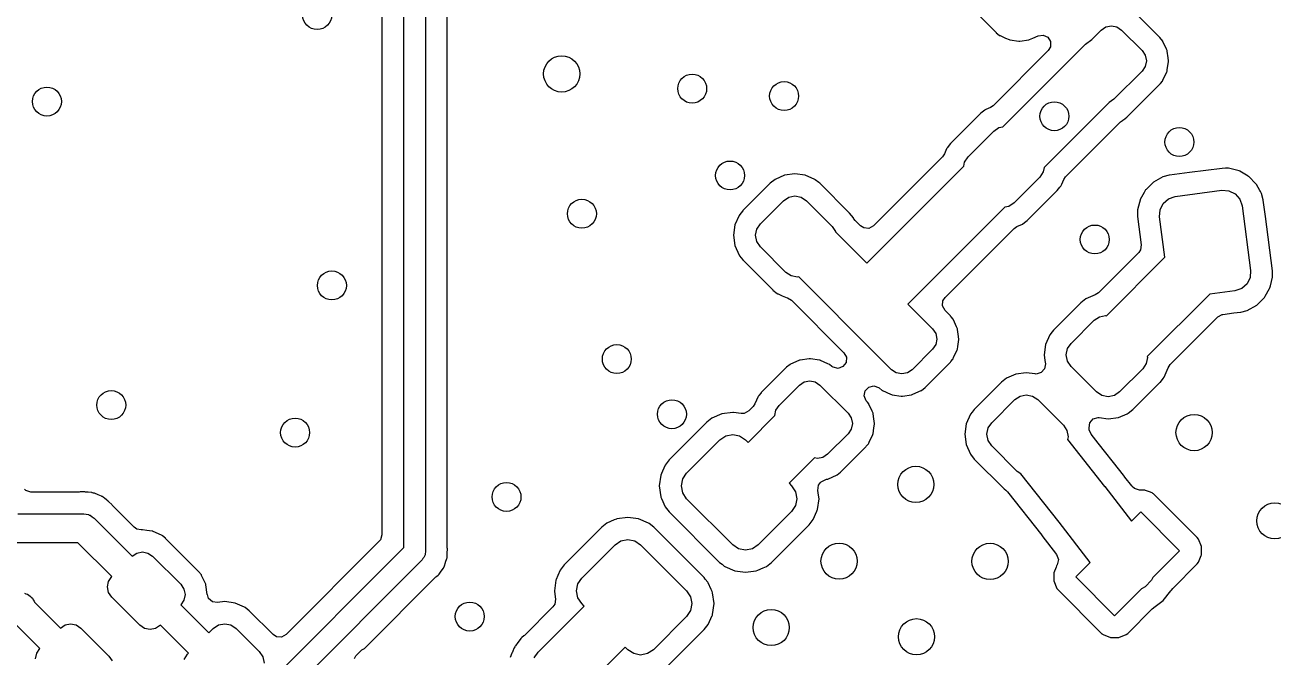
# Model space of a CAD drawing. Extents: x 4.14 to 7.68, y -5.31 to -1.77.
# Drawn here: x 5.203 to 5.882, y -3.187 to -2.843 of the extents above; entities that cross this region are included whole.
import ezdxf

# ---------------------------------------------------------------- set-up
doc = ezdxf.new("R2010")
doc.units = 0
doc.header["$MEASUREMENT"] = 0
doc.layers.add('BLACK', color=7, linetype='CONTINUOUS')

msp = doc.modelspace()

# ---------------------------------------------------------------- linework, layer by layer
at = {"layer": 'BLACK', "linetype": 'CONTINUOUS'}
for p, q in [((5.42091, -2.769), (5.42091, -3.13)), ((5.40909, -3.12755), (5.40909, -2.77145)), ((5.43274, -3.12743), (5.43274, -2.77035)), ((5.39726, -2.7784), (5.39726, -3.1206)), ((5.71756, -2.83374), (5.73133, -2.84751)), ((5.82044, -2.85026), (5.80667, -2.83649)), ((5.78849, -2.84618), (5.79104, -2.84447)), ((5.79104, -2.84447), (5.79405, -2.84387)), ((5.79405, -2.84387), (5.79707, -2.84447)), ((5.79707, -2.84447), (5.79962, -2.84618)), ((5.73133, -2.84751), (5.73144, -2.84759)), ((5.73144, -2.84759), (5.73144, -2.84759)), ((5.73144, -2.84759), (5.7321, -2.84813)), ((5.7321, -2.84813), (5.73322, -2.84903)), ((5.73322, -2.84903), (5.7335, -2.84916)), ((5.7335, -2.84916), (5.7335, -2.84916)), ((5.7335, -2.84916), (5.7364, -2.85047)), ((5.7364, -2.85047), (5.73836, -2.85136)), ((5.73836, -2.85136), (5.73871, -2.85141)), ((5.73871, -2.85141), (5.73871, -2.85141)), ((5.73871, -2.85141), (5.7436, -2.85211)), ((5.7443, -2.85211), (5.74918, -2.85141)), ((5.74918, -2.85141), (5.74953, -2.85136)), ((5.74918, -2.85141), (5.74918, -2.85141)), ((5.74953, -2.85136), (5.75131, -2.85056)), ((5.75131, -2.85056), (5.75415, -2.84926)), ((5.75415, -2.84926), (5.75692, -2.84887)), ((5.75692, -2.84887), (5.75946, -2.85004)), ((5.75946, -2.85004), (5.76096, -2.85239)), ((5.7799, -2.85383), (5.78331, -2.85135)), ((5.78331, -2.85135), (5.78849, -2.84618)), ((5.79962, -2.84618), (5.81076, -2.85731)), ((5.82196, -2.85215), (5.82044, -2.85026)), ((5.75971, -2.85729), (5.72975, -2.88725)), ((5.7436, -2.85211), (5.74395, -2.85216)), ((5.74395, -2.85216), (5.7443, -2.85211)), ((5.75186, -2.88186), (5.7799, -2.85383)), ((5.76096, -2.85519), (5.75971, -2.85729)), ((5.76096, -2.85239), (5.76096, -2.85519)), ((5.81076, -2.85731), (5.81247, -2.85987)), ((5.82209, -2.85244), (5.82196, -2.85215)), ((5.82395, -2.85654), (5.82209, -2.85244)), ((5.82209, -2.85244), (5.82209, -2.85244)), ((5.8243, -2.85729), (5.82395, -2.85654)), ((5.82435, -2.85764), (5.8243, -2.85729)), ((5.82485, -2.86116), (5.82435, -2.85764)), ((5.82435, -2.85764), (5.82435, -2.85764)), ((5.81247, -2.85987), (5.81306, -2.86288)), ((5.81306, -2.86288), (5.81247, -2.86589)), ((5.8244, -2.86774), (5.82505, -2.86323)), ((5.8251, -2.86288), (5.82485, -2.86116)), ((5.82505, -2.86323), (5.8251, -2.86288)), ((5.81076, -2.86845), (5.79545, -2.88376)), ((5.81247, -2.86589), (5.81076, -2.86845)), ((5.82209, -2.87332), (5.82415, -2.86879)), ((5.82415, -2.86879), (5.8243, -2.86847)), ((5.82415, -2.86879), (5.82415, -2.86879)), ((5.8243, -2.86847), (5.8244, -2.86774)), ((5.80249, -2.89344), (5.82044, -2.87549)), ((5.82044, -2.87549), (5.82067, -2.87521)), ((5.82067, -2.87521), (5.82177, -2.87385)), ((5.82177, -2.87385), (5.82196, -2.8736)), ((5.82177, -2.87385), (5.82177, -2.87385)), ((5.82196, -2.8736), (5.82209, -2.87332)), ((5.73498, -2.89875), (5.75186, -2.88186)), ((5.79545, -2.88376), (5.79289, -2.88547)), ((5.72278, -2.89159), (5.70659, -2.90778)), ((5.7231, -2.89134), (5.72278, -2.89159)), ((5.7252, -2.88969), (5.7231, -2.89134)), ((5.72545, -2.88949), (5.7252, -2.88969)), ((5.7252, -2.88969), (5.7252, -2.88969)), ((5.72575, -2.88936), (5.72545, -2.88949)), ((5.72821, -2.8883), (5.72575, -2.88936)), ((5.72575, -2.88936), (5.72575, -2.88936)), ((5.72975, -2.88725), (5.72821, -2.8883)), ((5.79278, -2.88549), (5.77414, -2.90414)), ((5.79289, -2.88547), (5.79278, -2.88549)), ((5.73288, -2.89917), (5.73498, -2.89875)), ((5.78368, -2.91132), (5.79893, -2.89607)), ((5.79893, -2.89607), (5.80007, -2.89528)), ((5.80006, -2.89525), (5.80032, -2.89509)), ((5.80007, -2.89528), (5.80006, -2.89525)), ((5.80032, -2.89509), (5.8006, -2.89496)), ((5.8006, -2.89496), (5.80249, -2.89344)), ((5.71609, -2.91501), (5.73001, -2.90109)), ((5.73001, -2.90109), (5.73288, -2.89917)), ((5.77414, -2.90414), (5.75747, -2.9208)), ((5.70436, -2.91075), (5.70318, -2.91347)), ((5.70449, -2.91045), (5.70436, -2.91075)), ((5.70436, -2.91075), (5.70436, -2.91075)), ((5.70469, -2.9102), (5.70449, -2.91045)), ((5.70649, -2.9079), (5.70469, -2.9102)), ((5.70469, -2.9102), (5.70469, -2.9102)), ((5.70659, -2.90778), (5.70649, -2.9079)), ((5.76913, -2.92587), (5.78368, -2.91132)), ((5.78368, -2.91132), (5.78368, -2.91132)), ((5.70214, -2.91501), (5.66455, -2.9526)), ((5.70318, -2.91347), (5.70214, -2.91501)), ((5.71371, -2.92017), (5.71417, -2.91788)), ((5.71417, -2.91788), (5.71609, -2.91501)), ((5.61626, -2.92509), (5.61106, -2.92734)), ((5.62188, -2.92432), (5.61626, -2.92509)), ((5.6275, -2.92509), (5.62188, -2.92432)), ((5.62941, -2.92592), (5.6275, -2.92509)), ((5.63241, -2.92721), (5.62941, -2.92592)), ((5.66685, -2.96703), (5.71371, -2.92017)), ((5.75698, -2.92327), (5.75506, -2.92614)), ((5.75747, -2.9208), (5.75698, -2.92327)), ((5.76808, -2.92741), (5.76913, -2.92587)), ((5.82205, -2.92599), (5.81686, -2.92888)), ((5.82549, -2.9251), (5.82205, -2.92599)), ((5.82564, -2.92508), (5.82549, -2.9251)), ((5.83643, -2.92366), (5.82564, -2.92508)), ((5.82564, -2.92508), (5.82564, -2.92508)), ((5.8542, -2.92132), (5.83643, -2.92366)), ((5.85435, -2.92132), (5.8542, -2.92132)), ((5.85615, -2.9213), (5.85435, -2.92132)), ((5.85435, -2.92132), (5.85435, -2.92132)), ((5.85776, -2.92129), (5.85615, -2.9213)), ((5.86352, -2.92273), (5.85776, -2.92129)), ((5.86382, -2.9229), (5.86352, -2.92273)), ((5.86839, -2.92551), (5.86382, -2.9229)), ((5.86868, -2.92568), (5.86839, -2.92551)), ((5.86839, -2.92551), (5.86839, -2.92551)), ((5.86892, -2.92592), (5.86868, -2.92568)), ((5.87251, -2.92954), (5.86892, -2.92592)), ((5.86892, -2.92592), (5.86892, -2.92592)), ((5.60839, -2.92944), (5.59359, -2.94424)), ((5.61106, -2.92734), (5.60839, -2.92944)), ((5.6327, -2.92734), (5.63241, -2.92721)), ((5.63241, -2.92721), (5.63241, -2.92721)), ((5.63295, -2.92753), (5.6327, -2.92734)), ((5.63493, -2.92909), (5.63295, -2.92753)), ((5.63295, -2.92753), (5.63295, -2.92753)), ((5.63537, -2.92944), (5.63493, -2.92909)), ((5.65156, -2.94563), (5.63537, -2.92944)), ((5.75506, -2.92614), (5.74114, -2.94006)), ((5.76456, -2.93337), (5.76594, -2.93162)), ((5.76594, -2.93162), (5.76647, -2.93095)), ((5.76647, -2.93095), (5.76666, -2.9307)), ((5.76647, -2.93095), (5.76647, -2.93095)), ((5.76666, -2.9307), (5.76701, -2.9299)), ((5.76701, -2.9299), (5.76808, -2.92741)), ((5.81288, -2.93282), (5.81264, -2.93305)), ((5.81662, -2.92912), (5.81288, -2.93282)), ((5.81288, -2.93282), (5.81288, -2.93282)), ((5.81686, -2.92888), (5.81662, -2.92912)), ((5.81662, -2.92912), (5.81662, -2.92912)), ((5.87286, -2.9299), (5.87251, -2.92954)), ((5.87302, -2.93019), (5.87286, -2.9299)), ((5.87483, -2.93344), (5.87302, -2.93019)), ((5.87302, -2.93019), (5.87302, -2.93019)), ((5.60309, -2.95147), (5.61562, -2.93894)), ((5.61562, -2.93894), (5.61849, -2.93702)), ((5.61849, -2.93702), (5.62188, -2.93634)), ((5.62188, -2.93634), (5.62527, -2.93702)), ((5.62527, -2.93702), (5.62814, -2.93894)), ((5.62814, -2.93894), (5.64206, -2.95286)), ((5.74837, -2.94956), (5.76456, -2.93337)), ((5.80961, -2.93854), (5.80927, -2.93989)), ((5.80969, -2.93821), (5.80961, -2.93854)), ((5.80961, -2.93854), (5.80961, -2.93854)), ((5.81189, -2.93437), (5.80969, -2.93821)), ((5.81247, -2.93335), (5.81189, -2.93437)), ((5.81264, -2.93305), (5.81247, -2.93335)), ((5.81247, -2.93335), (5.81247, -2.93335)), ((5.82218, -2.94038), (5.82507, -2.93785)), ((5.82507, -2.93785), (5.82871, -2.93661)), ((5.82871, -2.93661), (5.85408, -2.93327)), ((5.85408, -2.93327), (5.85791, -2.93353)), ((5.85791, -2.93353), (5.86136, -2.93522)), ((5.86136, -2.93522), (5.86389, -2.93811)), ((5.86389, -2.93811), (5.86512, -2.94175)), ((5.87506, -2.93385), (5.87483, -2.93344)), ((5.87575, -2.93509), (5.87506, -2.93385)), ((5.87663, -2.93853), (5.87575, -2.93509)), ((5.87665, -2.93868), (5.87663, -2.93853)), ((5.87782, -2.94753), (5.87665, -2.93868)), ((5.87665, -2.93868), (5.87665, -2.93868)), ((5.5924, -2.94575), (5.59149, -2.94691)), ((5.59349, -2.94435), (5.5924, -2.94575)), ((5.59359, -2.94424), (5.59349, -2.94435)), ((5.59349, -2.94435), (5.59349, -2.94435)), ((5.65366, -2.9483), (5.65156, -2.94563)), ((5.73598, -2.94244), (5.6891, -2.98932)), ((5.73827, -2.94198), (5.73598, -2.94244)), ((5.74114, -2.94006), (5.73827, -2.94198)), ((5.80927, -2.93989), (5.80825, -2.94397)), ((5.80825, -2.94397), (5.80826, -2.94552)), ((5.80826, -2.94552), (5.80828, -2.9472)), ((5.82023, -2.94766), (5.82049, -2.94382)), ((5.82049, -2.94382), (5.82218, -2.94038)), ((5.86512, -2.94175), (5.86975, -2.97688)), ((5.58924, -2.95211), (5.58847, -2.95773)), ((5.59149, -2.94691), (5.58924, -2.95211)), ((5.60117, -2.95434), (5.60309, -2.95147)), ((5.64206, -2.95286), (5.64398, -2.95573)), ((5.65379, -2.9486), (5.65366, -2.9483)), ((5.65385, -2.9487), (5.65379, -2.9486)), ((5.6546, -2.94967), (5.65385, -2.9487)), ((5.65753, -2.9526), (5.6546, -2.94967)), ((5.65931, -2.95374), (5.65753, -2.9526)), ((5.66455, -2.9526), (5.6621, -2.95394)), ((5.74114, -2.95401), (5.74268, -2.95297)), ((5.74268, -2.95297), (5.7457, -2.95166)), ((5.7457, -2.95166), (5.74679, -2.9508)), ((5.74679, -2.9508), (5.74825, -2.94966)), ((5.74825, -2.94966), (5.74837, -2.94956)), ((5.74825, -2.94966), (5.74825, -2.94966)), ((5.80828, -2.9472), (5.80828, -2.94753)), ((5.80828, -2.94753), (5.81031, -2.96294)), ((5.82312, -2.96961), (5.82023, -2.94766)), ((5.8817, -2.977), (5.87782, -2.94753)), ((5.58847, -2.95773), (5.58924, -2.96334)), ((5.60049, -2.95773), (5.60117, -2.95434)), ((5.60117, -2.96112), (5.60049, -2.95773)), ((5.64398, -2.95573), (5.64399, -2.95579)), ((5.64399, -2.95579), (5.66102, -2.97281)), ((5.6621, -2.95394), (5.65931, -2.95374)), ((5.70355, -2.9916), (5.74114, -2.95401)), ((5.58924, -2.96334), (5.59149, -2.96855)), ((5.60309, -2.96399), (5.60117, -2.96112)), ((5.61701, -2.97791), (5.60309, -2.96399)), ((5.80988, -2.9657), (5.8089, -2.96709)), ((5.81031, -2.96294), (5.80988, -2.9657)), ((5.59149, -2.96855), (5.59169, -2.9688)), ((5.59169, -2.9688), (5.59169, -2.9688)), ((5.59169, -2.9688), (5.59349, -2.9711)), ((5.59349, -2.9711), (5.59359, -2.97122)), ((5.59359, -2.97122), (5.59369, -2.97133)), ((5.59369, -2.97133), (5.59783, -2.97547)), ((5.66102, -2.97281), (5.66685, -2.96703)), ((5.7913, -3.00143), (5.82312, -2.96961)), ((5.8089, -2.96709), (5.79794, -2.97805)), ((5.59783, -2.97547), (5.60978, -2.98741)), ((5.61988, -2.97983), (5.61701, -2.97791)), ((5.62327, -2.98051), (5.61988, -2.97983)), ((5.62402, -2.98036), (5.62327, -2.98051)), ((5.66683, -3.02317), (5.62402, -2.98036)), ((5.79794, -2.97805), (5.78702, -2.98898)), ((5.86975, -2.97688), (5.8695, -2.98071)), ((5.8817, -2.97715), (5.8817, -2.977)), ((5.88171, -2.97866), (5.8817, -2.97715)), ((5.8817, -2.97715), (5.8817, -2.97715)), ((5.88173, -2.98056), (5.88171, -2.97866)), ((5.86491, -2.98669), (5.86127, -2.98792)), ((5.8678, -2.98415), (5.86491, -2.98669)), ((5.8695, -2.98071), (5.8678, -2.98415)), ((5.8777, -2.99086), (5.88012, -2.98662)), ((5.88012, -2.98662), (5.88029, -2.98632)), ((5.88029, -2.98632), (5.88055, -2.98528)), ((5.88055, -2.98528), (5.88118, -2.98276)), ((5.88118, -2.98276), (5.88173, -2.98056)), ((5.60978, -2.98741), (5.6099, -2.98751)), ((5.6099, -2.98751), (5.6122, -2.98931)), ((5.6122, -2.98931), (5.6122, -2.98931)), ((5.6122, -2.98931), (5.61245, -2.98951)), ((5.61245, -2.98951), (5.61275, -2.98964)), ((5.61275, -2.98964), (5.61275, -2.98964)), ((5.61275, -2.98964), (5.61493, -2.99058)), ((5.61493, -2.99058), (5.61766, -2.99176)), ((5.61766, -2.99176), (5.61785, -2.99179)), ((5.61785, -2.99179), (5.61995, -2.99302)), ((5.61995, -2.99302), (5.64853, -3.0216)), ((5.68905, -2.98937), (5.68329, -2.99508)), ((5.68907, -2.98934), (5.68905, -2.98937)), ((5.6891, -2.98932), (5.68907, -2.98934)), ((5.70221, -2.99616), (5.70241, -2.99337)), ((5.70241, -2.99337), (5.70355, -2.9916)), ((5.78006, -2.99234), (5.77739, -2.99444)), ((5.78526, -2.99009), (5.78006, -2.99234)), ((5.78702, -2.98898), (5.78524, -2.99002)), ((5.78524, -2.99002), (5.78526, -2.99009)), ((5.84754, -2.98973), (5.81357, -3.0237)), ((5.86127, -2.98792), (5.84754, -2.98973)), ((5.87368, -2.99511), (5.8771, -2.99172)), ((5.8771, -2.99172), (5.87735, -2.99148)), ((5.8771, -2.99172), (5.8771, -2.99172)), ((5.87735, -2.99148), (5.8777, -2.99086)), ((5.68329, -2.99508), (5.6891, -3.0009)), ((5.70355, -2.99862), (5.70221, -2.99616)), ((5.70644, -3.00151), (5.70355, -2.99862)), ((5.77739, -2.99444), (5.76259, -3.00924)), ((5.85188, -3.00212), (5.85433, -3.00078)), ((5.85433, -3.00078), (5.85474, -3.00071)), ((5.85474, -3.00071), (5.86065, -2.99994)), ((5.86065, -2.99994), (5.86434, -2.99945)), ((5.86434, -2.99945), (5.86449, -2.99943)), ((5.86434, -2.99945), (5.86434, -2.99945)), ((5.86449, -2.99943), (5.86794, -2.99854)), ((5.86794, -2.99854), (5.87312, -2.99566)), ((5.87312, -2.99566), (5.87368, -2.99511)), ((5.6891, -3.0009), (5.6891, -3.0009)), ((5.6891, -3.0009), (5.69676, -3.00855)), ((5.70653, -3.00161), (5.70644, -3.00151)), ((5.70694, -3.00212), (5.70653, -3.00161)), ((5.70653, -3.00161), (5.70653, -3.00161)), ((5.70796, -3.0034), (5.70694, -3.00212)), ((5.70809, -3.00368), (5.70796, -3.0034)), ((5.7098, -3.00744), (5.70809, -3.00368)), ((5.70809, -3.00368), (5.70809, -3.00368)), ((5.7103, -3.00853), (5.7098, -3.00744)), ((5.77209, -3.01647), (5.78462, -3.00394)), ((5.78462, -3.00394), (5.78749, -3.00202)), ((5.78749, -3.00202), (5.79088, -3.00134)), ((5.79088, -3.00134), (5.7913, -3.00143)), ((5.82602, -3.02798), (5.85188, -3.00212)), ((5.69676, -3.00855), (5.69847, -3.01111)), ((5.69847, -3.01111), (5.69906, -3.01412)), ((5.69906, -3.01412), (5.69847, -3.01713)), ((5.71035, -3.00888), (5.7103, -3.00853)), ((5.71071, -3.01141), (5.71035, -3.00888)), ((5.71035, -3.00888), (5.71035, -3.00888)), ((5.7111, -3.01412), (5.71071, -3.01141)), ((5.71105, -3.01447), (5.7111, -3.01412)), ((5.76049, -3.01191), (5.75824, -3.01711)), ((5.76185, -3.01017), (5.76049, -3.01191)), ((5.76249, -3.00935), (5.76185, -3.01017)), ((5.76259, -3.00924), (5.76249, -3.00935)), ((5.76249, -3.00935), (5.76249, -3.00935)), ((5.69676, -3.01969), (5.68562, -3.03082)), ((5.69847, -3.01713), (5.69676, -3.01969)), ((5.70823, -3.02425), (5.71015, -3.02003)), ((5.71015, -3.02003), (5.7103, -3.01971)), ((5.71015, -3.02003), (5.71015, -3.02003)), ((5.7103, -3.01971), (5.71051, -3.01824)), ((5.71051, -3.01824), (5.71105, -3.01447)), ((5.75824, -3.01711), (5.75747, -3.02273)), ((5.76949, -3.02273), (5.77017, -3.01934)), ((5.77017, -3.01934), (5.77209, -3.01647)), ((5.6195, -3.02784), (5.61922, -3.02797)), ((5.62404, -3.02578), (5.6195, -3.02784)), ((5.6195, -3.02784), (5.6195, -3.02784)), ((5.62436, -3.02564), (5.62404, -3.02578)), ((5.62404, -3.02578), (5.62404, -3.02578)), ((5.62471, -3.02559), (5.62436, -3.02564)), ((5.6296, -3.02489), (5.62471, -3.02559)), ((5.62471, -3.02559), (5.62471, -3.02559)), ((5.62995, -3.02484), (5.6296, -3.02489)), ((5.6303, -3.02489), (5.62995, -3.02484)), ((5.63518, -3.02559), (5.6303, -3.02489)), ((5.63553, -3.02564), (5.63518, -3.02559)), ((5.63518, -3.02559), (5.63518, -3.02559)), ((5.63585, -3.02578), (5.63553, -3.02564)), ((5.63986, -3.0276), (5.63585, -3.02578)), ((5.63585, -3.02578), (5.63585, -3.02578)), ((5.64067, -3.02797), (5.63986, -3.0276)), ((5.64967, -3.02684), (5.648, -3.02908)), ((5.64853, -3.0216), (5.64987, -3.02405)), ((5.64987, -3.02405), (5.64967, -3.02684)), ((5.67449, -3.03082), (5.66683, -3.02317)), ((5.66683, -3.02317), (5.66683, -3.02317)), ((5.69267, -3.04051), (5.70644, -3.02674)), ((5.70644, -3.02674), (5.70674, -3.02636)), ((5.70674, -3.02636), (5.70777, -3.02509)), ((5.70777, -3.02509), (5.70796, -3.02485)), ((5.70777, -3.02509), (5.70777, -3.02509)), ((5.70796, -3.02485), (5.70823, -3.02425)), ((5.75747, -3.02273), (5.75789, -3.02578)), ((5.75813, -3.02754), (5.75771, -3.0303)), ((5.75789, -3.02578), (5.75813, -3.02754)), ((5.77017, -3.02612), (5.76949, -3.02273)), ((5.77209, -3.02899), (5.77017, -3.02612)), ((5.81298, -3.02751), (5.81106, -3.03038)), ((5.81366, -3.02412), (5.81298, -3.02751)), ((5.81357, -3.0237), (5.81366, -3.02412)), ((5.61733, -3.02949), (5.60356, -3.04326)), ((5.61922, -3.02797), (5.61733, -3.02949)), ((5.64192, -3.02897), (5.64067, -3.02797)), ((5.64265, -3.02946), (5.64192, -3.02897)), ((5.64538, -3.03006), (5.64265, -3.02946)), ((5.648, -3.02908), (5.64538, -3.03006)), ((5.67704, -3.03253), (5.67449, -3.03082)), ((5.68005, -3.03313), (5.67704, -3.03253)), ((5.68307, -3.03253), (5.68005, -3.03313)), ((5.68562, -3.03082), (5.68307, -3.03253)), ((5.74211, -3.03324), (5.73691, -3.03549)), ((5.74773, -3.03247), (5.74211, -3.03324)), ((5.75254, -3.03313), (5.74773, -3.03247)), ((5.75318, -3.03317), (5.75254, -3.03313)), ((5.75587, -3.0324), (5.75318, -3.03317)), ((5.75771, -3.0303), (5.75587, -3.0324)), ((5.78601, -3.04291), (5.77209, -3.02899)), ((5.81106, -3.03038), (5.79853, -3.04291)), ((5.82266, -3.03494), (5.82491, -3.02974)), ((5.82491, -3.02974), (5.82498, -3.02976)), ((5.82498, -3.02976), (5.82602, -3.02798)), ((5.61324, -3.05031), (5.62438, -3.03918)), ((5.62438, -3.03918), (5.62693, -3.03747)), ((5.62693, -3.03747), (5.62995, -3.03687)), ((5.62995, -3.03687), (5.63296, -3.03747)), ((5.63296, -3.03747), (5.63551, -3.03918)), ((5.63551, -3.03918), (5.65082, -3.05449)), ((5.66012, -3.04232), (5.66202, -3.04028)), ((5.66202, -3.04028), (5.66473, -3.03959)), ((5.66473, -3.03959), (5.66738, -3.04048)), ((5.66738, -3.04048), (5.66766, -3.04068)), ((5.66766, -3.04068), (5.66933, -3.04203)), ((5.69078, -3.04203), (5.69267, -3.04051)), ((5.73424, -3.03759), (5.71944, -3.05239)), ((5.73691, -3.03549), (5.73424, -3.03759)), ((5.80576, -3.05241), (5.82056, -3.03761)), ((5.82056, -3.03761), (5.82066, -3.0375)), ((5.82066, -3.0375), (5.82222, -3.0355)), ((5.82066, -3.0375), (5.82066, -3.0375)), ((5.82222, -3.0355), (5.82266, -3.03494)), ((5.60191, -3.04544), (5.60009, -3.04944)), ((5.60204, -3.04515), (5.60191, -3.04544)), ((5.60191, -3.04544), (5.60191, -3.04544)), ((5.60223, -3.04491), (5.60204, -3.04515)), ((5.60347, -3.04337), (5.60223, -3.04491)), ((5.60356, -3.04326), (5.60347, -3.04337)), ((5.60347, -3.04337), (5.60347, -3.04337)), ((5.65962, -3.04507), (5.66012, -3.04232)), ((5.66068, -3.04766), (5.65962, -3.04507)), ((5.66139, -3.04853), (5.66068, -3.04766)), ((5.66933, -3.04203), (5.66961, -3.04216)), ((5.66961, -3.04216), (5.66961, -3.04216)), ((5.66961, -3.04216), (5.67387, -3.04409)), ((5.67387, -3.04409), (5.67447, -3.04436)), ((5.67447, -3.04436), (5.67482, -3.04441)), ((5.67482, -3.04441), (5.67482, -3.04441)), ((5.67482, -3.04441), (5.67971, -3.04511)), ((5.67971, -3.04511), (5.68005, -3.04516)), ((5.68005, -3.04516), (5.6804, -3.04511)), ((5.6804, -3.04511), (5.68529, -3.04441)), ((5.68529, -3.04441), (5.68564, -3.04436)), ((5.68529, -3.04441), (5.68529, -3.04441)), ((5.68564, -3.04436), (5.68606, -3.04418)), ((5.68606, -3.04418), (5.6905, -3.04216)), ((5.6905, -3.04216), (5.69078, -3.04203)), ((5.6905, -3.04216), (5.6905, -3.04216)), ((5.72894, -3.05962), (5.74147, -3.04709)), ((5.74147, -3.04709), (5.74434, -3.04517)), ((5.74434, -3.04517), (5.74773, -3.04449)), ((5.74773, -3.04449), (5.75112, -3.04517)), ((5.75112, -3.04517), (5.75399, -3.04709)), ((5.75399, -3.04709), (5.76791, -3.06101)), ((5.78888, -3.04483), (5.78601, -3.04291)), ((5.79227, -3.04551), (5.78888, -3.04483)), ((5.79566, -3.04483), (5.79227, -3.04551)), ((5.79853, -3.04291), (5.79566, -3.04483)), ((5.58216, -3.0548), (5.57671, -3.05716)), ((5.58805, -3.054), (5.58216, -3.0548)), ((5.58838, -3.05404), (5.58805, -3.054)), ((5.59258, -3.05462), (5.58838, -3.05404)), ((5.58838, -3.05404), (5.58838, -3.05404)), ((5.59431, -3.05455), (5.59258, -3.05462)), ((5.59676, -3.05321), (5.59431, -3.05455)), ((5.59908, -3.05089), (5.59676, -3.05321)), ((5.60009, -3.04944), (5.59908, -3.05089)), ((5.61096, -3.05574), (5.61153, -3.05287)), ((5.61153, -3.05287), (5.61324, -3.05031)), ((5.65082, -3.05449), (5.65253, -3.05704)), ((5.66203, -3.04933), (5.66139, -3.04853)), ((5.66216, -3.04961), (5.66203, -3.04933)), ((5.66387, -3.05338), (5.66216, -3.04961)), ((5.66216, -3.04961), (5.66216, -3.04961)), ((5.66436, -3.05447), (5.66387, -3.05338)), ((5.66441, -3.05482), (5.66436, -3.05447)), ((5.6648, -3.05749), (5.66441, -3.05482)), ((5.66441, -3.05482), (5.66441, -3.05482)), ((5.71734, -3.05506), (5.71509, -3.06026)), ((5.71823, -3.05392), (5.71734, -3.05506)), ((5.71934, -3.0525), (5.71823, -3.05392)), ((5.71944, -3.05239), (5.71934, -3.0525)), ((5.71934, -3.0525), (5.71934, -3.0525)), ((5.79789, -3.05676), (5.80255, -3.05475)), ((5.80255, -3.05475), (5.80309, -3.05451)), ((5.80309, -3.05451), (5.80576, -3.05241)), ((5.57391, -3.05936), (5.55344, -3.07984)), ((5.57671, -3.05716), (5.57391, -3.05936)), ((5.5964, -3.07031), (5.61096, -3.05574)), ((5.65253, -3.05704), (5.65313, -3.06005)), ((5.65313, -3.06005), (5.65253, -3.06307)), ((5.66516, -3.06005), (5.6648, -3.05749)), ((5.66482, -3.06246), (5.66511, -3.0604)), ((5.66511, -3.0604), (5.66516, -3.06005)), ((5.71509, -3.06026), (5.71432, -3.06588)), ((5.72702, -3.06249), (5.72894, -3.05962)), ((5.76791, -3.06101), (5.76983, -3.06388)), ((5.78187, -3.06246), (5.78229, -3.0597)), ((5.78229, -3.0597), (5.78413, -3.0576)), ((5.78413, -3.0576), (5.78682, -3.05683)), ((5.78682, -3.05683), (5.78746, -3.05687)), ((5.78746, -3.05687), (5.79227, -3.05753)), ((5.79227, -3.05753), (5.79789, -3.05676)), ((5.58109, -3.06891), (5.58428, -3.06678)), ((5.58428, -3.06678), (5.58805, -3.06603)), ((5.58805, -3.06603), (5.59181, -3.06678)), ((5.59181, -3.06678), (5.59501, -3.06891)), ((5.65082, -3.06562), (5.63969, -3.07676)), ((5.65253, -3.06307), (5.65082, -3.06562)), ((5.66232, -3.07015), (5.66422, -3.06596)), ((5.66422, -3.06596), (5.66426, -3.06588)), ((5.66422, -3.06596), (5.66422, -3.06596)), ((5.66426, -3.06588), (5.66436, -3.06564)), ((5.66436, -3.06564), (5.66482, -3.06246)), ((5.71432, -3.06588), (5.71509, -3.0715)), ((5.72634, -3.06588), (5.72702, -3.06249)), ((5.72702, -3.06927), (5.72634, -3.06588)), ((5.76983, -3.06388), (5.77051, -3.06727)), ((5.77051, -3.06727), (5.77021, -3.06875)), ((5.78201, -3.06349), (5.78187, -3.06246)), ((5.78304, -3.06589), (5.78201, -3.06349)), ((5.78689, -3.07076), (5.78304, -3.06589)), ((5.56299, -3.08701), (5.58109, -3.06891)), ((5.59501, -3.06891), (5.5964, -3.07031)), ((5.64674, -3.08644), (5.66051, -3.07267)), ((5.66051, -3.07267), (5.66071, -3.07242)), ((5.66071, -3.07242), (5.66183, -3.07102)), ((5.66183, -3.07102), (5.66203, -3.07078)), ((5.66183, -3.07102), (5.66183, -3.07102)), ((5.66203, -3.07078), (5.66232, -3.07015)), ((5.71509, -3.0715), (5.71734, -3.0767)), ((5.72894, -3.07214), (5.72702, -3.06927)), ((5.74286, -3.08606), (5.72894, -3.07214)), ((5.77021, -3.06875), (5.79036, -3.09424)), ((5.79861, -3.08561), (5.78689, -3.07076)), ((5.55344, -3.07984), (5.55124, -3.08264)), ((5.6325, -3.07874), (5.61867, -3.09258)), ((5.63412, -3.07906), (5.6325, -3.07874)), ((5.63713, -3.07847), (5.63412, -3.07906)), ((5.63969, -3.07676), (5.63713, -3.07847)), ((5.71734, -3.0767), (5.71944, -3.07937)), ((5.71944, -3.07937), (5.73563, -3.09556)), ((5.54888, -3.08809), (5.54807, -3.09397)), ((5.54928, -3.08716), (5.54888, -3.08809)), ((5.5498, -3.08597), (5.54928, -3.08716)), ((5.55124, -3.08264), (5.5498, -3.08597)), ((5.56086, -3.0902), (5.56299, -3.08701)), ((5.64012, -3.09011), (5.64456, -3.08809)), ((5.64456, -3.08809), (5.64485, -3.08796)), ((5.64456, -3.08809), (5.64456, -3.08809)), ((5.64485, -3.08796), (5.64674, -3.08644)), ((5.74476, -3.08733), (5.74286, -3.08606)), ((5.76558, -3.11369), (5.74476, -3.08733)), ((5.79874, -3.08575), (5.79861, -3.08561)), ((5.79883, -3.08585), (5.79874, -3.08575)), ((5.79973, -3.08701), (5.79883, -3.08585)), ((5.79976, -3.08706), (5.79973, -3.08701)), ((5.80077, -3.08833), (5.79976, -3.08706)), ((5.80083, -3.08844), (5.80077, -3.08833)), ((5.80095, -3.0886), (5.80083, -3.08844)), ((5.8014, -3.08919), (5.80095, -3.0886)), ((5.20353, -3.09651), (5.20271, -3.09584)), ((5.54807, -3.09397), (5.54888, -3.09985)), ((5.56011, -3.09397), (5.56086, -3.0902)), ((5.56086, -3.09774), (5.56011, -3.09397)), ((5.61867, -3.09258), (5.62006, -3.09397)), ((5.62006, -3.09397), (5.6222, -3.09716)), ((5.63436, -3.09639), (5.63477, -3.09363)), ((5.63477, -3.09363), (5.63576, -3.09221)), ((5.63576, -3.09221), (5.63617, -3.09181)), ((5.63617, -3.09181), (5.63863, -3.09047)), ((5.63863, -3.09047), (5.63898, -3.0904)), ((5.63898, -3.0904), (5.63971, -3.0903)), ((5.63971, -3.0903), (5.64012, -3.09011)), ((5.73563, -3.09556), (5.73575, -3.09566)), ((5.73575, -3.09566), (5.73575, -3.09566)), ((5.73575, -3.09566), (5.73662, -3.09634)), ((5.79036, -3.09424), (5.79041, -3.09432)), ((5.79041, -3.09432), (5.79048, -3.09439)), ((5.79048, -3.09439), (5.80491, -3.11314)), ((5.80509, -3.09399), (5.8014, -3.08919)), ((5.80534, -3.0943), (5.80509, -3.09399)), ((5.80659, -3.09545), (5.80534, -3.0943)), ((5.80927, -3.09624), (5.80659, -3.09545)), ((5.20622, -3.0973), (5.20353, -3.09651)), ((5.23245, -3.0973), (5.20622, -3.0973)), ((5.23301, -3.09724), (5.23245, -3.0973)), ((5.23337, -3.09721), (5.23301, -3.09724)), ((5.23301, -3.09724), (5.23301, -3.09724)), ((5.23371, -3.09714), (5.23337, -3.09721)), ((5.23503, -3.09724), (5.23371, -3.09714)), ((5.23564, -3.09728), (5.23503, -3.09724)), ((5.236, -3.0973), (5.23564, -3.09728)), ((5.2366, -3.0973), (5.236, -3.0973)), ((5.23712, -3.09738), (5.2366, -3.0973)), ((5.23751, -3.09742), (5.23712, -3.09738)), ((5.23934, -3.09756), (5.23751, -3.09742)), ((5.23967, -3.09768), (5.23934, -3.09756)), ((5.23982, -3.09771), (5.23967, -3.09768)), ((5.24039, -3.09786), (5.23982, -3.09771)), ((5.24054, -3.09791), (5.24039, -3.09786)), ((5.24089, -3.09796), (5.24054, -3.09791)), ((5.24121, -3.09811), (5.24089, -3.09796)), ((5.24254, -3.09874), (5.24121, -3.09811)), ((5.24121, -3.09811), (5.24121, -3.09811)), ((5.24291, -3.0989), (5.24254, -3.09874)), ((5.24463, -3.09954), (5.24291, -3.0989)), ((5.24491, -3.09975), (5.24463, -3.09954)), ((5.24504, -3.09982), (5.24491, -3.09975)), ((5.24555, -3.10013), (5.24504, -3.09982)), ((5.24568, -3.10021), (5.24555, -3.10013)), ((5.246, -3.10036), (5.24568, -3.10021)), ((5.24626, -3.1006), (5.246, -3.10036)), ((5.24737, -3.10157), (5.24626, -3.1006)), ((5.24768, -3.10182), (5.24737, -3.10157)), ((5.24786, -3.10196), (5.24768, -3.10182)), ((5.248, -3.10207), (5.24786, -3.10196)), ((5.24844, -3.10251), (5.248, -3.10207)), ((5.24866, -3.10272), (5.24844, -3.10251)), ((5.54888, -3.09985), (5.54902, -3.10016)), ((5.54902, -3.10016), (5.54902, -3.10016)), ((5.54902, -3.10016), (5.54933, -3.10089)), ((5.54933, -3.10089), (5.55124, -3.1053)), ((5.56299, -3.10093), (5.56086, -3.09774)), ((5.58805, -3.12598), (5.56299, -3.10093)), ((5.6222, -3.09716), (5.62294, -3.10093)), ((5.62294, -3.10093), (5.6222, -3.1047)), ((5.63417, -3.10681), (5.63498, -3.10093)), ((5.63472, -3.09904), (5.63436, -3.09639)), ((5.63498, -3.10093), (5.63472, -3.09904)), ((5.73662, -3.09634), (5.73745, -3.09717)), ((5.73745, -3.09717), (5.75616, -3.12084)), ((5.81102, -3.09624), (5.80927, -3.09624)), ((5.81172, -3.09624), (5.81102, -3.09624)), ((5.81218, -3.09623), (5.81172, -3.09624)), ((5.81172, -3.09624), (5.81172, -3.09624)), ((5.8126, -3.0964), (5.81218, -3.09623)), ((5.81478, -3.09724), (5.8126, -3.0964)), ((5.8126, -3.0964), (5.8126, -3.0964)), ((5.81629, -3.09782), (5.81478, -3.09724)), ((5.81658, -3.09805), (5.81629, -3.09782)), ((5.81693, -3.09832), (5.81658, -3.09805)), ((5.81711, -3.09846), (5.81693, -3.09832)), ((5.84075, -3.1221), (5.81711, -3.09846)), ((5.19926, -3.10913), (5.23508, -3.10913)), ((5.23508, -3.10913), (5.23636, -3.10942)), ((5.23636, -3.10942), (5.23767, -3.10957)), ((5.25023, -3.1041), (5.24866, -3.10272)), ((5.25041, -3.1044), (5.25023, -3.1041)), ((5.25064, -3.10467), (5.25041, -3.1044)), ((5.25066, -3.10465), (5.25064, -3.10467)), ((5.25095, -3.10502), (5.25066, -3.10465)), ((5.26241, -3.11648), (5.25095, -3.10502)), ((5.55124, -3.1053), (5.55344, -3.1081)), ((5.55344, -3.1081), (5.58087, -3.13554)), ((5.62006, -3.10789), (5.60197, -3.12598)), ((5.6222, -3.1047), (5.62006, -3.10789)), ((5.63181, -3.11226), (5.6338, -3.10768)), ((5.6338, -3.10768), (5.63404, -3.10712)), ((5.63404, -3.10712), (5.63417, -3.10681)), ((5.63404, -3.10712), (5.63404, -3.10712)), ((5.80491, -3.11314), (5.80998, -3.10807)), ((5.80998, -3.10807), (5.83114, -3.12923)), ((5.23767, -3.10957), (5.23805, -3.10981)), ((5.23805, -3.10981), (5.23849, -3.10991)), ((5.23849, -3.10991), (5.23952, -3.11073)), ((5.23952, -3.11073), (5.24063, -3.11143)), ((5.24063, -3.11143), (5.26138, -3.13218)), ((5.51964, -3.11423), (5.51684, -3.11643)), ((5.52361, -3.11251), (5.51964, -3.11423)), ((5.52478, -3.11201), (5.52361, -3.11251)), ((5.52509, -3.11187), (5.52478, -3.11201)), ((5.52478, -3.11201), (5.52478, -3.11201)), ((5.53098, -3.11107), (5.52509, -3.11187)), ((5.53686, -3.11187), (5.53098, -3.11107)), ((5.54231, -3.11423), (5.53686, -3.11187)), ((5.54256, -3.11443), (5.54231, -3.11423)), ((5.54257, -3.11444), (5.54256, -3.11443)), ((5.54256, -3.11443), (5.54256, -3.11443)), ((5.54511, -3.11643), (5.54257, -3.11444)), ((5.60914, -3.13554), (5.62962, -3.11506)), ((5.62962, -3.11506), (5.63181, -3.11226)), ((5.78245, -3.1356), (5.76558, -3.11369)), ((5.26386, -3.11748), (5.26241, -3.11648)), ((5.26624, -3.11783), (5.26386, -3.11748)), ((5.26624, -3.11789), (5.26624, -3.11783)), ((5.2666, -3.11789), (5.26624, -3.11789)), ((5.26695, -3.11784), (5.2666, -3.11789)), ((5.26926, -3.11817), (5.26695, -3.11784)), ((5.27218, -3.11859), (5.26926, -3.11817)), ((5.27253, -3.11864), (5.27218, -3.11859)), ((5.27218, -3.11859), (5.27218, -3.11859)), ((5.27285, -3.11878), (5.27253, -3.11864)), ((5.27739, -3.12084), (5.27285, -3.11878)), ((5.27285, -3.11878), (5.27285, -3.11878)), ((5.27767, -3.12097), (5.27739, -3.12084)), ((5.27791, -3.12117), (5.27767, -3.12097)), ((5.27944, -3.12239), (5.27791, -3.12117)), ((5.27791, -3.12117), (5.27791, -3.12117)), ((5.27956, -3.12249), (5.27944, -3.12239)), ((5.29751, -3.14044), (5.27956, -3.12249)), ((5.39726, -3.1206), (5.39648, -3.12328)), ((5.51684, -3.11643), (5.49637, -3.1369)), ((5.57255, -3.14386), (5.54511, -3.11643)), ((5.75616, -3.12084), (5.75623, -3.12094)), ((5.75623, -3.12094), (5.75627, -3.12099)), ((5.75627, -3.12099), (5.76424, -3.13133)), ((5.84138, -3.1229), (5.84075, -3.1221)), ((5.84297, -3.12701), (5.84138, -3.1229)), ((5.2318, -3.12487), (5.19599, -3.12487)), ((5.25024, -3.14331), (5.2318, -3.12487)), ((5.25255, -3.28409), (5.40909, -3.12755)), ((5.39581, -3.12411), (5.34506, -3.17486)), ((5.39648, -3.12328), (5.39581, -3.12411)), ((5.43275, -3.12775), (5.43274, -3.12743)), ((5.43274, -3.13028), (5.43281, -3.1284)), ((5.43283, -3.12803), (5.43275, -3.12775)), ((5.43281, -3.1284), (5.43283, -3.12803)), ((5.50592, -3.14408), (5.52402, -3.12598)), ((5.52402, -3.12598), (5.52721, -3.12385)), ((5.52721, -3.12385), (5.53098, -3.1231)), ((5.53098, -3.1231), (5.53474, -3.12385)), ((5.53474, -3.12385), (5.53794, -3.12598)), ((5.53794, -3.12598), (5.56299, -3.15104)), ((5.59124, -3.12812), (5.58805, -3.12598)), ((5.59501, -3.12887), (5.59124, -3.12812)), ((5.59877, -3.12812), (5.59501, -3.12887)), ((5.60197, -3.12598), (5.59877, -3.12812)), ((5.83114, -3.12923), (5.81654, -3.14383)), ((5.84297, -3.13142), (5.84297, -3.12701)), ((5.41918, -3.13418), (5.25918, -3.29418)), ((5.26138, -3.13218), (5.26393, -3.13047)), ((5.26393, -3.13047), (5.26695, -3.12987)), ((5.26695, -3.12987), (5.26996, -3.13047)), ((5.26996, -3.13047), (5.27251, -3.13218)), ((5.27251, -3.13218), (5.28782, -3.14749)), ((5.41956, -3.1335), (5.41918, -3.13418)), ((5.42011, -3.13295), (5.41956, -3.1335)), ((5.42032, -3.1322), (5.42011, -3.13295)), ((5.4207, -3.13153), (5.42032, -3.1322)), ((5.42091, -3.13), (5.4207, -3.13075)), ((5.4207, -3.13075), (5.4207, -3.13153)), ((5.43123, -3.1375), (5.4318, -3.13569)), ((5.4318, -3.13569), (5.43185, -3.13554)), ((5.43185, -3.13554), (5.43186, -3.13553)), ((5.43186, -3.13553), (5.43262, -3.13336)), ((5.43262, -3.13336), (5.43263, -3.13308)), ((5.43263, -3.13308), (5.43272, -3.13281)), ((5.43263, -3.13308), (5.43263, -3.13308)), ((5.43272, -3.13281), (5.43274, -3.13255)), ((5.43274, -3.13047), (5.43274, -3.13028)), ((5.43274, -3.13255), (5.43274, -3.13047)), ((5.58087, -3.13554), (5.58222, -3.13659)), ((5.60634, -3.13774), (5.60914, -3.13554)), ((5.76424, -3.13133), (5.76525, -3.13394)), ((5.76525, -3.13394), (5.76462, -3.13681)), ((5.77463, -3.14342), (5.78245, -3.1356)), ((5.82739, -3.14971), (5.84075, -3.13635)), ((5.84075, -3.13635), (5.84139, -3.13553)), ((5.84139, -3.13553), (5.8425, -3.13264)), ((5.8425, -3.13264), (5.84281, -3.13185)), ((5.84281, -3.13185), (5.84297, -3.13142)), ((5.84281, -3.13185), (5.84281, -3.13185)), ((5.24853, -3.14587), (5.25024, -3.14331)), ((5.29903, -3.14233), (5.29751, -3.14044)), ((5.29916, -3.14261), (5.29903, -3.14233)), ((5.30103, -3.14673), (5.29916, -3.14261)), ((5.29916, -3.14261), (5.29916, -3.14261)), ((5.42659, -3.14349), (5.42703, -3.14311)), ((5.42703, -3.14311), (5.42778, -3.14251)), ((5.42778, -3.14251), (5.42808, -3.14228)), ((5.42778, -3.14251), (5.42778, -3.14251)), ((5.42808, -3.14228), (5.42829, -3.14197)), ((5.42829, -3.14197), (5.42939, -3.14038)), ((5.42829, -3.14197), (5.42829, -3.14197)), ((5.42939, -3.14038), (5.42948, -3.14025)), ((5.42948, -3.14025), (5.43063, -3.13869)), ((5.43063, -3.13869), (5.43085, -3.13839)), ((5.43063, -3.13869), (5.43063, -3.13869)), ((5.43085, -3.13839), (5.43095, -3.13812)), ((5.43095, -3.13812), (5.43111, -3.13789)), ((5.43111, -3.13789), (5.43123, -3.1375)), ((5.49286, -3.14273), (5.49195, -3.14484)), ((5.49417, -3.13971), (5.49286, -3.14273)), ((5.49637, -3.1369), (5.49417, -3.13971)), ((5.58222, -3.13659), (5.58342, -3.13754)), ((5.58342, -3.13754), (5.58367, -3.13774)), ((5.58367, -3.13774), (5.58912, -3.1401)), ((5.58912, -3.1401), (5.59501, -3.1409)), ((5.59501, -3.1409), (5.60089, -3.1401)), ((5.60089, -3.1401), (5.60179, -3.13971)), ((5.60179, -3.13971), (5.60464, -3.13847)), ((5.60464, -3.13847), (5.60634, -3.13774)), ((5.76396, -3.13819), (5.76279, -3.14123)), ((5.76279, -3.14123), (5.76279, -3.14169)), ((5.76279, -3.14169), (5.76279, -3.14169)), ((5.76279, -3.14169), (5.7628, -3.14294)), ((5.7628, -3.14294), (5.7628, -3.14564)), ((5.76424, -3.13746), (5.76396, -3.13819)), ((5.76438, -3.13712), (5.76424, -3.13746)), ((5.76424, -3.13746), (5.76424, -3.13746)), ((5.76461, -3.13683), (5.76438, -3.13712)), ((5.76462, -3.13681), (5.76461, -3.13683)), ((5.24794, -3.14888), (5.24853, -3.14587)), ((5.24853, -3.15189), (5.24794, -3.14888)), ((5.28782, -3.14749), (5.28953, -3.15004)), ((5.28953, -3.15004), (5.29013, -3.15305)), ((5.30136, -3.14747), (5.30103, -3.14673)), ((5.30141, -3.14782), (5.30136, -3.14747)), ((5.30216, -3.15305), (5.30141, -3.14782)), ((5.30141, -3.14782), (5.30141, -3.14782)), ((5.38776, -3.18232), (5.42659, -3.14349)), ((5.49181, -3.14516), (5.49101, -3.15104)), ((5.49195, -3.14484), (5.49181, -3.14516)), ((5.50304, -3.15104), (5.50379, -3.14727)), ((5.50379, -3.14727), (5.50592, -3.14408)), ((5.57313, -3.14461), (5.57255, -3.14386)), ((5.57449, -3.14634), (5.57313, -3.14461)), ((5.57475, -3.14667), (5.57449, -3.14634)), ((5.57629, -3.15024), (5.57475, -3.14667)), ((5.7628, -3.14564), (5.76439, -3.14975)), ((5.76439, -3.14975), (5.76502, -3.15055)), ((5.79579, -3.16458), (5.77463, -3.14342)), ((5.81045, -3.14991), (5.79579, -3.16458)), ((5.81249, -3.1488), (5.81045, -3.14991)), ((5.81588, -3.14522), (5.81249, -3.1488)), ((5.81654, -3.14383), (5.81588, -3.14522)), ((5.82669, -3.15059), (5.82739, -3.14971)), ((5.20276, -3.15232), (5.20356, -3.15271)), ((5.20356, -3.15271), (5.20443, -3.15291)), ((5.20443, -3.15291), (5.20512, -3.15346)), ((5.20512, -3.15346), (5.20591, -3.15385)), ((5.20591, -3.15385), (5.20647, -3.15454)), ((5.20647, -3.15454), (5.20716, -3.1551)), ((5.20716, -3.1551), (5.20754, -3.15589)), ((5.20754, -3.15589), (5.2081, -3.15659)), ((5.2081, -3.15659), (5.20823, -3.15716)), ((5.25024, -3.15445), (5.24853, -3.15189)), ((5.26555, -3.16976), (5.25024, -3.15445)), ((5.28953, -3.15607), (5.28782, -3.15862)), ((5.29013, -3.15305), (5.28953, -3.15607)), ((5.30226, -3.15304), (5.30216, -3.15305)), ((5.30288, -3.15517), (5.30226, -3.15304)), ((5.30498, -3.15702), (5.30288, -3.15517)), ((5.3117, -3.15689), (5.30775, -3.15743)), ((5.31731, -3.15766), (5.3117, -3.15689)), ((5.49101, -3.15104), (5.49105, -3.15137)), ((5.49105, -3.15137), (5.49105, -3.15137)), ((5.49105, -3.15137), (5.49163, -3.15557)), ((5.49163, -3.15557), (5.49121, -3.15834)), ((5.50379, -3.15481), (5.50304, -3.15104)), ((5.50592, -3.158), (5.50379, -3.15481)), ((5.56299, -3.15104), (5.56513, -3.15423)), ((5.56513, -3.15423), (5.56587, -3.158)), ((5.57678, -3.15137), (5.57629, -3.15024)), ((5.5771, -3.15212), (5.57678, -3.15137)), ((5.57791, -3.158), (5.5771, -3.15212)), ((5.76502, -3.15055), (5.78866, -3.17419)), ((5.8171, -3.16017), (5.82225, -3.15625)), ((5.82225, -3.15625), (5.82644, -3.15105)), ((5.82644, -3.15105), (5.82657, -3.15078)), ((5.82657, -3.15078), (5.82669, -3.15059)), ((5.20823, -3.15716), (5.22231, -3.17124)), ((5.28782, -3.15862), (5.28782, -3.15862)), ((5.28782, -3.15862), (5.30307, -3.17387)), ((5.30775, -3.15743), (5.30498, -3.15702)), ((5.32251, -3.15991), (5.31731, -3.15766)), ((5.32276, -3.16011), (5.32251, -3.15991)), ((5.32507, -3.16192), (5.32276, -3.16011)), ((5.32519, -3.16201), (5.32507, -3.16192)), ((5.32507, -3.16192), (5.32507, -3.16192)), ((5.33804, -3.17486), (5.32519, -3.16201)), ((5.49022, -3.15975), (5.47472, -3.17526)), ((5.48229, -3.18442), (5.50731, -3.15939)), ((5.49121, -3.15834), (5.49022, -3.15975)), ((5.50731, -3.15939), (5.50592, -3.158)), ((5.56513, -3.16177), (5.56299, -3.16496)), ((5.56587, -3.158), (5.56513, -3.16177)), ((5.5771, -3.16388), (5.57791, -3.158)), ((5.80291, -3.17419), (5.81628, -3.16082)), ((5.81628, -3.16082), (5.81695, -3.1603)), ((5.81694, -3.16029), (5.8171, -3.16017)), ((5.81695, -3.1603), (5.81694, -3.16029)), ((5.21118, -3.18238), (5.19667, -3.16787)), ((5.22231, -3.17124), (5.22487, -3.16953)), ((5.22487, -3.16953), (5.22788, -3.16894)), ((5.22788, -3.16894), (5.23089, -3.16953)), ((5.23089, -3.16953), (5.23345, -3.17124)), ((5.26811, -3.17147), (5.26555, -3.16976)), ((5.27669, -3.16976), (5.27413, -3.17147)), ((5.29194, -3.18501), (5.27669, -3.16976)), ((5.30543, -3.17151), (5.30831, -3.16959)), ((5.30831, -3.16959), (5.3117, -3.16892)), ((5.3117, -3.16892), (5.31509, -3.16959)), ((5.31509, -3.16959), (5.31796, -3.17151)), ((5.56299, -3.16496), (5.5449, -3.18305)), ((5.57255, -3.17213), (5.57475, -3.16933)), ((5.57475, -3.16933), (5.57686, -3.16444)), ((5.57686, -3.16444), (5.57697, -3.16419)), ((5.57697, -3.16419), (5.5771, -3.16388)), ((5.57697, -3.16419), (5.57697, -3.16419)), ((5.23345, -3.17124), (5.24876, -3.18655)), ((5.27112, -3.17206), (5.26811, -3.17147)), ((5.27413, -3.17147), (5.27112, -3.17206)), ((5.30307, -3.17387), (5.30543, -3.17151)), ((5.31796, -3.17151), (5.33049, -3.18404)), ((5.33981, -3.176), (5.33804, -3.17486)), ((5.3426, -3.1762), (5.33981, -3.176)), ((5.34506, -3.17486), (5.3426, -3.1762)), ((5.47278, -3.17697), (5.47135, -3.179)), ((5.47341, -3.17641), (5.47278, -3.17697)), ((5.47447, -3.17549), (5.47341, -3.17641)), ((5.47472, -3.17526), (5.47447, -3.17549)), ((5.55207, -3.19261), (5.57255, -3.17213)), ((5.78866, -3.17419), (5.78878, -3.17428)), ((5.78878, -3.17428), (5.78878, -3.17428)), ((5.78878, -3.17428), (5.78891, -3.17438)), ((5.78891, -3.17438), (5.78948, -3.17483)), ((5.78948, -3.17483), (5.78983, -3.17497)), ((5.78983, -3.17497), (5.79316, -3.17625)), ((5.79316, -3.17625), (5.79316, -3.17625)), ((5.79316, -3.17625), (5.79359, -3.17642)), ((5.79359, -3.17642), (5.79405, -3.17642)), ((5.79405, -3.17642), (5.79579, -3.17641)), ((5.79405, -3.17642), (5.79405, -3.17642)), ((5.79579, -3.17641), (5.798, -3.17641)), ((5.798, -3.17641), (5.80211, -3.17482)), ((5.80211, -3.17482), (5.80291, -3.17419)), ((5.20947, -3.18493), (5.21118, -3.18238)), ((5.33049, -3.18404), (5.33241, -3.18691)), ((5.38306, -3.18632), (5.38632, -3.18306)), ((5.38632, -3.18306), (5.38776, -3.18232)), ((5.46838, -3.18385), (5.46803, -3.18474)), ((5.46894, -3.18243), (5.46838, -3.18385)), ((5.46911, -3.18218), (5.46894, -3.18243)), ((5.46917, -3.18206), (5.46911, -3.18218)), ((5.46946, -3.18155), (5.46917, -3.18206)), ((5.46953, -3.18144), (5.46946, -3.18155)), ((5.46966, -3.18116), (5.46953, -3.18144)), ((5.46984, -3.18093), (5.46966, -3.18116)), ((5.47119, -3.17921), (5.46984, -3.18093)), ((5.46984, -3.18093), (5.46984, -3.18093)), ((5.47135, -3.179), (5.47119, -3.17921)), ((5.52959, -3.18166), (5.51411, -3.19714)), ((5.53098, -3.18305), (5.52959, -3.18166)), ((5.53417, -3.18519), (5.53098, -3.18305)), ((5.5449, -3.18305), (5.5417, -3.18519)), ((5.20887, -3.18795), (5.20947, -3.18493)), ((5.24876, -3.18655), (5.25047, -3.18911)), ((5.28959, -3.18831), (5.29151, -3.18543)), ((5.29151, -3.18543), (5.29194, -3.18501)), ((5.33241, -3.18691), (5.33308, -3.1903)), ((5.38232, -3.18776), (5.38306, -3.18632)), ((5.46793, -3.18498), (5.46691, -3.18725)), ((5.46803, -3.18474), (5.46793, -3.18498)), ((5.48012, -3.1874), (5.48068, -3.1863)), ((5.48068, -3.1863), (5.48156, -3.18542)), ((5.48156, -3.18542), (5.48229, -3.18442)), ((5.53794, -3.18594), (5.53417, -3.18519)), ((5.5417, -3.18519), (5.53794, -3.18594))]:
    msp.add_line(p, q, dxfattribs=at)
at = {"layer": 'BLACK'}
for centre, radius in [((5.362, -2.838), 0.00787), ((5.495, -2.87), 0.00984), ((5.566, -2.878), 0.00787), ((5.215, -2.885), 0.00787), ((5.616, -2.882), 0.00787), ((5.763, -2.893), 0.00787), ((5.831, -2.907), 0.00787), ((5.58661, -2.9252), 0.00787), ((5.506, -2.946), 0.00787), ((5.785, -2.96), 0.00787), ((5.37, -2.985), 0.00787), ((5.525, -3.025), 0.00787), ((5.25, -3.05), 0.00787), ((5.555, -3.055), 0.00787), ((5.35, -3.065), 0.00787), ((5.839, -3.065), 0.00984), ((5.68766, -3.09315), 0.00984), ((5.465, -3.1), 0.00787), ((5.883, -3.113), 0.00984), ((5.6459, -3.13491), 0.00984), ((5.728, -3.135), 0.00984), ((5.445, -3.165), 0.00787), ((5.609, -3.171), 0.00984), ((5.688, -3.176), 0.00984)]:
    msp.add_circle(centre, radius, dxfattribs=at)

doc.saveas('drawing.dxf')
